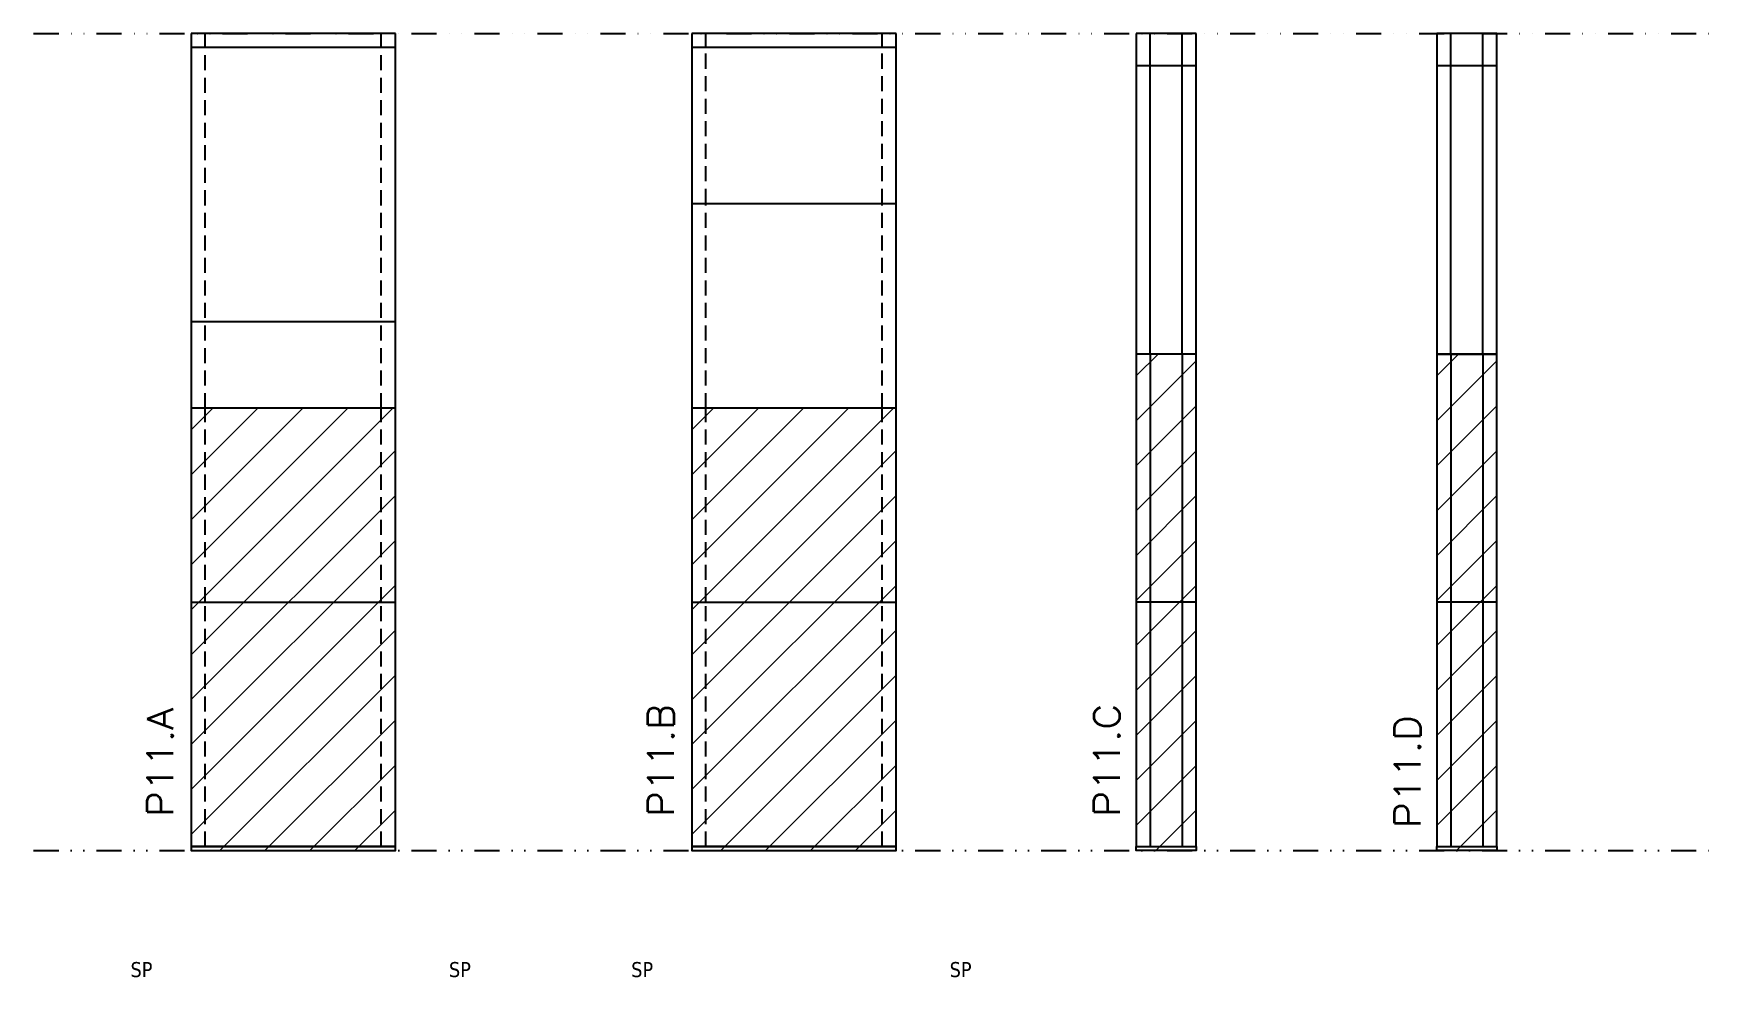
# Model space of a CAD drawing. Header units: millimetres. Extents: x 8328 to 9167, y 12042 to 12514.
import ezdxf

# ---------------------------------------------------------------- set-up
doc = ezdxf.new("R2010")
doc.units = ezdxf.units.MM
doc.linetypes.add('DIVIDE2', pattern=[0.625, 0.25, -0.125, 0, -0.125, 0, -0.125])
doc.linetypes.add('HIDDEN', pattern=[0.375, 0.25, -0.125])
doc.layers.add('Hachura', color=251, linetype='Continuous', lineweight=9)
doc.layers.add('Texto Seção', color=7, linetype='Continuous', lineweight=15)
for name, color, linetype in [('Nível', 160, 'Continuous'), ('Painéis', 200, 'Continuous'), ('SARR_2.2x7', 40, 'Continuous'), ('texto', 7, 'Continuous')]:
    doc.layers.add(name, color=color, linetype=linetype)
doc.styles.add('REGUA-120', font='ROMANS.shx', dxfattribs={"height": 15})
doc.styles.get("Standard").update_dxf_attribs({"font": 'arial.ttf'})

msp = doc.modelspace()

# ---------------------------------------------------------------- hatches: boundary and pattern name
at = {"layer": 'Hachura'}
h = msp.add_hatch(dxfattribs=at)
h.set_pattern_fill('ANSI31', color=256, scale=5)
h.set_pattern_definition([(45, (-7358.518, 13774.825), (-11.22532, 11.22532), [])])
h.paths.add_polyline_path([(8908.19, 12105.81), (8908.19, 12353.81), (8878.19, 12353.81), (8878.19, 12105.81)])
h = msp.add_hatch(dxfattribs=at)
h.set_pattern_fill('ANSI31', color=256, scale=5)
h.set_pattern_definition([(45, (-7208.399, 13774.825), (-11.22532, 11.22532), [])])
h.paths.add_polyline_path([(9058.31, 12105.81), (9058.31, 12353.81), (9028.31, 12353.81), (9028.31, 12105.81)])
h = msp.add_hatch(dxfattribs=at)
h.set_pattern_fill('ANSI31', color=256, scale=5)
h.set_pattern_definition([(45, (-7830.477, 13747.825), (-11.22532, 11.22532), [])])
h.paths.add_polyline_path([(8508.24, 12105.81), (8508.24, 12326.81), (8406.24, 12326.81), (8406.24, 12105.81)])
h = msp.add_hatch(dxfattribs=at)
h.set_pattern_fill('ANSI31', color=256, scale=5)
h.set_pattern_definition([(45, (-7580.444, 13747.825), (-11.22532, 11.22532), [])])
h.paths.add_polyline_path([(8758.27, 12105.81), (8758.27, 12326.81), (8656.27, 12326.81), (8656.27, 12105.81)])

# ---------------------------------------------------------------- linework, layer by layer
at = {"layer": 'Nível', "color": 4, "linetype": 'DIVIDE2', "ltscale": 50}
for p, q in [((8327.61, 12513.81), (9167.44, 12513.81)), ((8327.61, 12105.81), (9167.44, 12105.81))]:
    msp.add_line(p, q, dxfattribs=at)
at = {"layer": 'Painéis'}
for p, q in [((8406.24, 12513.81), (8406.24, 12105.81)), ((8508.24, 12513.81), (8406.24, 12513.81)), ((8508.24, 12105.81), (8508.24, 12513.81)), ((8656.27, 12513.81), (8656.27, 12105.81)), ((8758.27, 12513.81), (8656.27, 12513.81)), ((8758.27, 12105.81), (8758.27, 12513.81)), ((8878.19, 12513.81), (8878.19, 12107.81)), ((8908.19, 12513.81), (8878.19, 12513.81)), ((8908.19, 12107.81), (8908.19, 12513.81)), ((9028.31, 12513.81), (9028.31, 12107.81)), ((9058.31, 12513.81), (9028.31, 12513.81)), ((9058.31, 12107.81), (9058.31, 12513.81)), ((8908.19, 12497.81), (8878.19, 12497.81)), ((9058.31, 12497.81), (9028.31, 12497.81)), ((8758.27, 12428.81), (8656.27, 12428.81)), ((8508.24, 12369.81), (8406.24, 12369.81)), ((8908.19, 12353.81), (8878.19, 12353.81)), ((9028.31, 12353.81), (9058.31, 12353.81)), ((9058.31, 12353.81), (9028.31, 12353.81)), ((8508.24, 12326.81), (8406.24, 12326.81)), ((8758.27, 12326.81), (8656.27, 12326.81)), ((8406.24, 12229.81), (8508.24, 12229.81)), ((8656.27, 12229.81), (8758.27, 12229.81)), ((8908.19, 12229.81), (8878.19, 12229.81)), ((9058.31, 12229.81), (9028.31, 12229.81)), ((8406.24, 12107.81), (8508.24, 12107.81)), ((8656.27, 12107.81), (8758.27, 12107.81)), ((8878.19, 12107.81), (8908.19, 12107.81)), ((9028.31, 12107.81), (9058.31, 12107.81))]:
    msp.add_line(p, q, dxfattribs=at)
for points in [[(8508.24, 12107.81), (8406.24, 12107.81), (8406.24, 12105.81), (8508.24, 12105.81)], [(8758.27, 12107.81), (8656.27, 12107.81), (8656.27, 12105.81), (8758.27, 12105.81)], [(8878.19, 12107.81), (8908.19, 12107.81), (8908.19, 12105.81), (8878.19, 12105.81)], [(9028.31, 12107.81), (9058.31, 12107.81), (9058.31, 12105.81), (9028.31, 12105.81)]]:
    msp.add_lwpolyline(points, close=True, dxfattribs=at)
at = {"layer": 'SARR_2.2x7', "linetype": 'HIDDEN', "ltscale": 30}
for p, q in [((8413.24, 12326.81), (8413.24, 12513.81)), ((8501.24, 12326.81), (8501.24, 12513.81)), ((8663.27, 12428.81), (8663.27, 12513.81)), ((8751.27, 12428.81), (8751.27, 12513.81)), ((8663.27, 12326.81), (8663.27, 12428.81)), ((8751.27, 12326.81), (8751.27, 12428.81)), ((8413.24, 12229.81), (8413.24, 12326.81)), ((8501.24, 12229.81), (8501.24, 12326.81)), ((8663.27, 12229.81), (8663.27, 12326.81)), ((8751.27, 12229.81), (8751.27, 12326.81)), ((8413.24, 12107.81), (8413.24, 12229.81)), ((8501.24, 12107.81), (8501.24, 12229.81)), ((8663.27, 12107.81), (8663.27, 12229.81)), ((8751.27, 12107.81), (8751.27, 12229.81))]:
    msp.add_line(p, q, dxfattribs=at)
at = {"layer": 'SARR_2.2x7'}
for p, q in [((8885.19, 12353.81), (8885.19, 12513.81)), ((8901.19, 12353.81), (8901.19, 12513.81)), ((9035.31, 12353.81), (9035.31, 12513.81)), ((9051.31, 12353.81), (9051.31, 12513.81)), ((8508.24, 12506.81), (8406.24, 12506.81)), ((8758.27, 12506.81), (8656.27, 12506.81)), ((8885.19, 12353.81), (8885.19, 12107.81)), ((8901.19, 12353.81), (8901.19, 12107.81)), ((9035.31, 12353.81), (9035.31, 12107.81)), ((9051.31, 12353.81), (9051.31, 12107.81))]:
    msp.add_line(p, q, dxfattribs=at)

# ---------------------------------------------------------------- texts
at = {"layer": 'texto', "color": 0, "char_height": 7.5, "attachment_point": 5}
for insert in [(8381.46, 12046.32), (8540.48, 12046.32), (8631.49, 12046.32), (8790.52, 12046.32)]:
    msp.add_mtext('{\\fTahoma|b0|i0|c0|p34;\\C4;SP}', dxfattribs=dict(at, insert=insert))
at = {"layer": 'Texto Seção', "style": 'REGUA-120', "width": 1.1}
for s, p in [('P11.A', (8397.29, 12122.64)), ('P11.B', (8647.32, 12122.64)), ('P11.C', (8870.04, 12122.71)), ('P11.D', (9020.16, 12117.1))]:
    msp.add_text(s, height=13, rotation=90, dxfattribs=at).set_placement(p)

doc.saveas('drawing.dxf')
